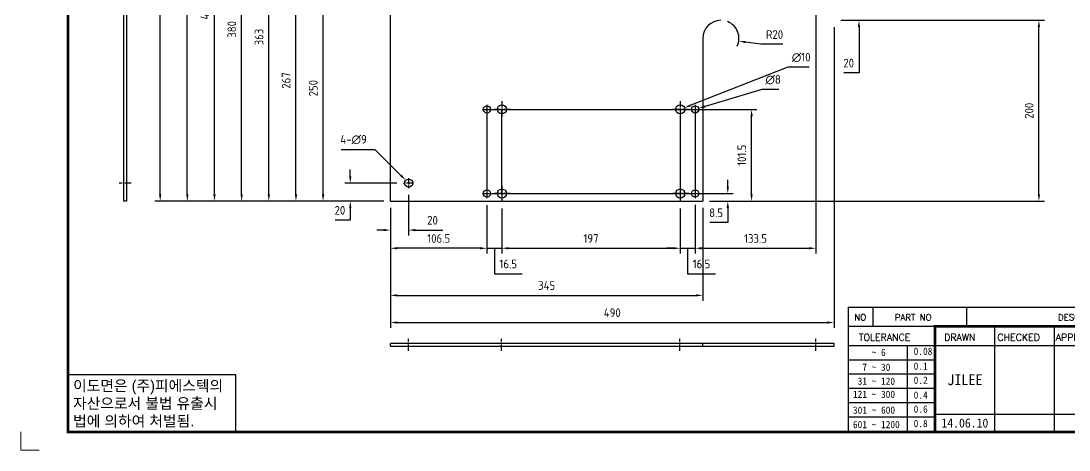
# Model space of a CAD drawing. Header units: millimetres. Extents: x 24815 to 37207, y -9299 to 5469.
# Drawn here: x 27648 to 28806, y -1538 to -1064 of the extents above; entities that cross this region are included whole.
import ezdxf
from ezdxf.enums import TextEntityAlignment as Align

# ---------------------------------------------------------------- set-up
doc = ezdxf.new("R2010")
doc.units = ezdxf.units.MM
doc.linetypes.add('CENTER', pattern=[50.8, 31.75, -6.35, 6.35, -6.35])
doc.linetypes.add('CENTER1', pattern=[10, 7, -1, 1, -1])
doc.layers.add('case', color=3, linetype='Continuous', lineweight=30)
doc.layers.add('CENTER', color=1, linetype='CENTER')
doc.layers.add('FORMAT-1', color=7, linetype='Continuous')
doc.styles.add('h1', font='')
doc.styles.add('HAN', font='')
doc.styles.add('RC', font='ROMANC.SHX')
doc.styles.get("Standard").update_dxf_attribs({"font": 'ISOCP.SHX', "bigfont": 'WHGTXT.SHX'})
doc.styles.get('h1').set_extended_font_data('New Gulim')
doc.styles.get('HAN').set_extended_font_data('GulimChe')
doc.dimstyles.new('PS-3', dxfattribs={"dimscale": 3, "dimtxt": 3.2, "dimasz": 2.5, "dimexe": 2, "dimexo": 2.5, "dimgap": 2, "dimtad": 1, "dimtoh": 1, "dimrnd": 0.05, "dimzin": 12, "dimdsep": 46, "dimtxsty": 'Standard', "dimcen": 0, "dimclrt": 2, "dimazin": 3, "dimtfac": 1, "dimtofl": 0, "dimtmove": 0, "dimatfit": 3, "dimfxl": 0, "dimtolj": 1, "dimtzin": 0, "dimarcsym": 0})

# ---------------------------------------------------------------- blocks, each defined once
blk = doc.blocks.new('t3')
for p, q in [((0, 15.88), (46.25, 15.88)), ((0, 15.88), (0, 0)), ((46.25, 15.88), (46.25, 0)), ((0, 0), (46.25, 0))]:
    blk.add_line(p, q)
at = {"color": 1, "style": 'h1'}
for s, p in [('이도면은 (주)피에스텍의', (1.4, 11.29)), ('자산으로서 불법 유출시', (1.4, 6.41)), ('법에 의하여 처벌됨.', (1.4, 1.52))]:
    blk.add_text(s, height=3, dxfattribs=at).set_placement(p)
blk = doc.blocks.new('format-3')
at = {"color": 180}
for p, q in [((228.5, 39.49), (228.5, 5)), ((228.5, 39.49), (414.5, 39.49)), ((235.29, 39.49), (235.29, 34.21)), ((261.24, 34.21), (261.24, 39.49)), ((228.5, 34.21), (252.48, 34.21)), ((268.96, 5), (268.96, 34.21)), ((285.45, 5), (285.45, 34.21)), ((228.5, 28.93), (252.48, 28.93)), ((244.89, 5.23), (244.89, 28.93)), ((252.48, 28.93), (414.5, 28.93)), ((228.5, 24.98), (252.48, 24.98)), ((228.5, 21.03), (252.48, 21.03)), ((228.5, 17.08), (252.48, 17.08)), ((228.5, 13.13), (252.48, 13.13)), ((228.5, 9.18), (252.48, 9.18)), ((252.48, 9.95), (301.94, 9.95))]:
    blk.add_line(p, q, dxfattribs=at)
at = {"color": 3, "lineweight": 9}
for p in [(0, 5), (5, 0)]:
    blk.add_line(p, (0, 0), dxfattribs=at)
at = {"const_width": 0.7}
blk.add_lwpolyline([(252.48, 5), (252.48, 34.21), (414.5, 34.21)], dxfattribs=at)
at = {"layer": 'FORMAT-1', "const_width": 0.7}
blk.add_lwpolyline([(13, 5), (13, 286.3), (414.5, 286.3), (414.5, 5)], close=True, dxfattribs=at)
blk.add_blockref('t3', (13, 5))
at = {"color": 2}
for s, height, style, p in [('NO', 1.742, 'RC', (230.16, 35.83)), ('PART NO', 1.742, 'RC', (241.36, 35.83)), ('DESCRIPTION', 1.7424, 'RC', (286.43, 35.83)), (' TOLERANCE', 1.9, 'RC', (230.11, 30.22)), ('DRAWN', 1.9, 'RC', (255, 30.22)), ('CHECKED', 1.9, 'RC', (269.71, 30.22)), ('APPROVED', 1.9, 'RC', (285.8, 30.22)), ('    ~ 6', 2, 'HAN', (229.8, 26.03)), ('0.08', 2, 'HAN', (246.57, 26.31)), ('  7 ~ 30', 2, 'HAN', (229.8, 21.91)), ('0.1', 2, 'HAN', (246.57, 22.2)), ('0.2', 2, 'HAN', (246.57, 18.32)), (' 31 ~ 120', 2, 'HAN', (229.8, 18.04)), ('121 ~ 300', 2, 'HAN', (229.8, 14.42)), ('0.4', 2, 'HAN', (246.57, 14.2)), ('301 ~ 600', 2, 'HAN', (229.8, 10.04)), ('0.6', 2, 'HAN', (246.57, 10.32)), ('601 ~ 1200', 2, 'HAN', (229.8, 6.05)), ('0.8', 2, 'HAN', (246.57, 6.33))]:
    blk.add_text(s, height=height, dxfattribs=dict(at, style=style)).set_placement(p)
at = {"style": 'HAN'}
for tag, height, p in [('MODEL-NAME', 3, (386.1, 31.53)), ('SCALE', 2.7, (320.81, 26.29)), ('PART-NAME', 3, (386.1, 26.29)), ('DRA-BY', 3, (260.72, 19.44)), ('CH-BY', 3, (277.21, 19.44)), ('APP-BY', 3, (293.7, 19.44)), ('PART-NO', 3, (386.1, 21.01)), ('DRA-DATE', 2.5, (260.72, 7.47)), ('CH-DATE', 2.5, (277.21, 7.47)), ('APP-DATE', 2.5, (293.7, 7.47)), ('관련업체', 3, (333.52, 9.26))]:
    blk.add_attdef(tag, text='', height=height, dxfattribs=at).set_placement(p, align=Align.MIDDLE_CENTER)
blk = doc.blocks.new('*D457')
at = {"color": 0, "lineweight": -2, "ltscale": 10}
for p, q in [((28465.8, -1089.5), (28448.9, -1087)), ((28490.1, -1089.5), (28465.8, -1089.5))]:
    blk.add_line(p, q, dxfattribs=at)
blk.add_arc((28421.7, -1083), 20, 334.4132, 68.5141, dxfattribs=at)
at = {"color": 0, "ltscale": 10}
blk.add_solid([(28449.1, -1085.8), (28448.7, -1088.2), (28441.5, -1085.9)], dxfattribs=at)
at = {"layer": 'Defpoints', "color": 0, "ltscale": 10}
for p in [(28421.7, -1083), (28441.5, -1085.9)]:
    blk.add_point(p, dxfattribs=at)
at = {"color": 2, "ltscale": 10, "insert": (28481, -1078.7), "char_height": 9.6, "attachment_point": 5}
blk.add_mtext('\\A1;R20', dxfattribs=at)
blk = doc.blocks.new('*D459')
at = {"color": 0, "lineweight": -2, "ltscale": 10}
for p, q in [((28002.1, -1205.7), (28039.5, -1205.7)), ((28039.5, -1205.7), (28068.2, -1234.5))]:
    blk.add_line(p, q, dxfattribs=at)
at = {"color": 0, "ltscale": 10}
blk.add_solid([(28069.1, -1233.6), (28067.4, -1235.4), (28073.5, -1239.8)], dxfattribs=at)
at = {"layer": 'Defpoints', "color": 0, "ltscale": 10}
for p in [(28073.5, -1239.8), (28079.9, -1246.2)]:
    blk.add_point(p, dxfattribs=at)
at = {"color": 2, "ltscale": 10, "insert": (28015.9, -1194.9), "char_height": 9.6, "attachment_point": 5}
blk.add_mtext('\\A1;4-∅9', dxfattribs=at)
blk = doc.blocks.new('*D508')
at = {"color": 0, "lineweight": -2, "ltscale": 10}
for p, q in [((28076.7, -1256), (28076.7, -1300.9)), ((28056.7, -1270.5), (28056.7, -1300.9)), ((28049.2, -1294.9), (28041.7, -1294.9)), ((28084.2, -1294.9), (28114.5, -1294.9))]:
    blk.add_line(p, q, dxfattribs=at)
at = {"color": 0, "ltscale": 10}
for points in [[(28049.2, -1293.7), (28049.2, -1296.2), (28056.7, -1294.9)], [(28084.2, -1293.7), (28084.2, -1296.2), (28076.7, -1294.9)]]:
    blk.add_solid(points, dxfattribs=at)
at = {"layer": 'Defpoints', "color": 0, "ltscale": 10}
for p in [(28076.7, -1248.5), (28056.7, -1263), (28076.7, -1294.9)]:
    blk.add_point(p, dxfattribs=at)
at = {"color": 2, "ltscale": 10, "insert": (28103.1, -1284.1), "char_height": 9.6, "attachment_point": 5}
blk.add_mtext('\\A1;20', dxfattribs=at)
blk = doc.blocks.new('*D509')
at = {"color": 0, "lineweight": -2, "ltscale": 10}
for p, q in [((28056.7, -1270.5), (28056.7, -1321)), ((28163.2, -1267.5), (28163.2, -1321)), ((28155.7, -1315), (28064.2, -1315))]:
    blk.add_line(p, q, dxfattribs=at)
at = {"color": 0, "ltscale": 10}
for points in [[(28064.2, -1313.8), (28064.2, -1316.3), (28056.7, -1315)], [(28155.7, -1313.8), (28155.7, -1316.3), (28163.2, -1315)]]:
    blk.add_solid(points, dxfattribs=at)
at = {"layer": 'Defpoints', "color": 0, "ltscale": 10}
for p in [(28163.2, -1260), (28056.7, -1263), (28056.7, -1315)]:
    blk.add_point(p, dxfattribs=at)
at = {"color": 2, "ltscale": 10, "insert": (28110, -1304.2), "char_height": 9.6, "attachment_point": 5}
blk.add_mtext('\\A1;106.5', dxfattribs=at)
blk = doc.blocks.new('*D510')
at = {"color": 0, "lineweight": -2, "ltscale": 10}
for p, q in [((28429.3, -1247), (28429.3, -1239.5)), ((28389.7, -1254.5), (28435.3, -1254.5)), ((28409.2, -1263), (28435.3, -1263)), ((28429.3, -1270.5), (28429.3, -1286.6)), ((28429.3, -1286.6), (28409.5, -1286.6))]:
    blk.add_line(p, q, dxfattribs=at)
at = {"color": 0, "ltscale": 10}
for points in [[(28428.1, -1247), (28430.6, -1247), (28429.3, -1254.5)], [(28428.1, -1270.5), (28430.6, -1270.5), (28429.3, -1263)]]:
    blk.add_solid(points, dxfattribs=at)
at = {"layer": 'Defpoints', "color": 0, "ltscale": 10}
for p in [(28382.2, -1254.5), (28429.3, -1254.5), (28401.7, -1263)]:
    blk.add_point(p, dxfattribs=at)
at = {"color": 2, "ltscale": 10, "insert": (28416.4, -1275.8), "char_height": 9.6, "attachment_point": 5}
blk.add_mtext('\\A1;8.5', dxfattribs=at)
blk = doc.blocks.new('*D511')
at = {"color": 0, "lineweight": -2, "ltscale": 10}
for p, q in [((28389.7, -1161.5), (28461.6, -1161.5)), ((28455.6, -1255.5), (28455.6, -1169)), ((28409.2, -1263), (28461.6, -1263))]:
    blk.add_line(p, q, dxfattribs=at)
at = {"color": 0, "ltscale": 10}
for points in [[(28454.4, -1169), (28456.9, -1169), (28455.6, -1161.5)], [(28454.4, -1255.5), (28456.9, -1255.5), (28455.6, -1263)]]:
    blk.add_solid(points, dxfattribs=at)
at = {"layer": 'Defpoints', "color": 0, "ltscale": 10}
for p in [(28382.2, -1161.5), (28455.6, -1161.5), (28401.7, -1263)]:
    blk.add_point(p, dxfattribs=at)
at = {"color": 2, "ltscale": 10, "insert": (28444.8, -1212.2), "char_height": 9.6, "attachment_point": 5, "rotation": 90}
blk.add_mtext('\\A1;101.5', dxfattribs=at)
blk = doc.blocks.new('*D512')
at = {"color": 0, "lineweight": -2, "ltscale": 10}
for p, q in [((28012.2, -1235.5), (28012.2, -1228)), ((28063.7, -1243), (28006.2, -1243)), ((28049.2, -1263), (28006.2, -1263)), ((28012.2, -1270.5), (28012.2, -1283.9)), ((28012.2, -1283.9), (27995.4, -1283.9))]:
    blk.add_line(p, q, dxfattribs=at)
at = {"color": 0, "ltscale": 10}
for points in [[(28011, -1235.5), (28013.5, -1235.5), (28012.2, -1243)], [(28011, -1270.5), (28013.5, -1270.5), (28012.2, -1263)]]:
    blk.add_solid(points, dxfattribs=at)
at = {"layer": 'Defpoints', "color": 0, "ltscale": 10}
for p in [(28012.2, -1243), (28071.2, -1243), (28056.7, -1263)]:
    blk.add_point(p, dxfattribs=at)
at = {"color": 2, "ltscale": 10, "insert": (28000.8, -1273.1), "char_height": 9.6, "attachment_point": 5}
blk.add_mtext('\\A1;20', dxfattribs=at)
blk = doc.blocks.new('*D513')
at = {"color": 0, "lineweight": -2}
for p, q in [((28123.7, -1013), (27976.2, -1013)), ((27982.2, -1255.5), (27982.2, -1020.5)), ((28049.2, -1263), (27976.2, -1263))]:
    blk.add_line(p, q, dxfattribs=at)
at = {"color": 0}
for points in [[(27981, -1020.5), (27983.5, -1020.5), (27982.2, -1013)], [(27981, -1255.5), (27983.5, -1255.5), (27982.2, -1263)]]:
    blk.add_solid(points, dxfattribs=at)
at = {"layer": 'Defpoints', "color": 0}
for p in [(27982.2, -1013), (28131.2, -1013), (28056.7, -1263)]:
    blk.add_point(p, dxfattribs=at)
at = {"color": 2, "insert": (27971.4, -1138), "char_height": 9.6, "attachment_point": 5, "rotation": 90}
blk.add_mtext('\\A1;250', dxfattribs=at)
blk = doc.blocks.new('*D514')
at = {"color": 0, "lineweight": -2}
for p, q in [((28129, -996), (27946.2, -996)), ((27952.2, -1255.5), (27952.2, -1003.5)), ((28049.2, -1263), (27946.2, -1263))]:
    blk.add_line(p, q, dxfattribs=at)
at = {"color": 0}
for points in [[(27951, -1003.5), (27953.5, -1003.5), (27952.2, -996)], [(27951, -1255.5), (27953.5, -1255.5), (27952.2, -1263)]]:
    blk.add_solid(points, dxfattribs=at)
at = {"layer": 'Defpoints', "color": 0}
for p in [(27952.2, -996), (28136.5, -996), (28056.7, -1263)]:
    blk.add_point(p, dxfattribs=at)
at = {"color": 2, "insert": (27941.4, -1129.5), "char_height": 9.6, "attachment_point": 5, "rotation": 90}
blk.add_mtext('\\A1;267', dxfattribs=at)
blk = doc.blocks.new('*D515')
at = {"color": 0, "lineweight": -2}
for p, q in [((28129, -900), (27916.2, -900)), ((27922.2, -1255.5), (27922.2, -907.5)), ((28049.2, -1263), (27916.2, -1263))]:
    blk.add_line(p, q, dxfattribs=at)
at = {"color": 0}
for points in [[(27921, -907.5), (27923.5, -907.5), (27922.2, -900)], [(27921, -1255.5), (27923.5, -1255.5), (27922.2, -1263)]]:
    blk.add_solid(points, dxfattribs=at)
at = {"layer": 'Defpoints', "color": 0}
for p in [(27922.2, -900), (28136.5, -900), (28056.7, -1263)]:
    blk.add_point(p, dxfattribs=at)
at = {"color": 2, "insert": (27911.4, -1081.5), "char_height": 9.6, "attachment_point": 5, "rotation": 90}
blk.add_mtext('\\A1;363', dxfattribs=at)
blk = doc.blocks.new('*D516')
at = {"color": 0, "lineweight": -2}
for p, q in [((28123.7, -883), (27886.2, -883)), ((27892.2, -1255.5), (27892.2, -890.5)), ((28049.2, -1263), (27886.2, -1263))]:
    blk.add_line(p, q, dxfattribs=at)
at = {"color": 0}
for points in [[(27891, -890.5), (27893.5, -890.5), (27892.2, -883)], [(27891, -1255.5), (27893.5, -1255.5), (27892.2, -1263)]]:
    blk.add_solid(points, dxfattribs=at)
at = {"layer": 'Defpoints', "color": 0}
for p in [(27892.2, -883), (28131.2, -883), (28056.7, -1263)]:
    blk.add_point(p, dxfattribs=at)
at = {"color": 2, "insert": (27881.4, -1073), "char_height": 9.6, "attachment_point": 5, "rotation": 90}
blk.add_mtext('\\A1;380', dxfattribs=at)
blk = doc.blocks.new('*D517')
at = {"color": 0, "lineweight": -2}
for p, q in [((28063.7, -843), (27856.2, -843)), ((27862.2, -1255.5), (27862.2, -850.5)), ((28049.2, -1263), (27856.2, -1263))]:
    blk.add_line(p, q, dxfattribs=at)
at = {"color": 0}
for points in [[(27861, -850.5), (27863.5, -850.5), (27862.2, -843)], [(27861, -1255.5), (27863.5, -1255.5), (27862.2, -1263)]]:
    blk.add_solid(points, dxfattribs=at)
at = {"layer": 'Defpoints', "color": 0}
for p in [(27862.2, -843), (28071.2, -843), (28056.7, -1263)]:
    blk.add_point(p, dxfattribs=at)
at = {"color": 2, "insert": (27851.4, -1053), "char_height": 9.6, "attachment_point": 5, "rotation": 90}
blk.add_mtext('\\A1;420', dxfattribs=at)
blk = doc.blocks.new('*D518')
at = {"color": 0, "lineweight": -2}
for p, q in [((28049.2, -818), (27826.2, -818)), ((27832.2, -1255.5), (27832.2, -825.5)), ((28049.2, -1263), (27826.2, -1263))]:
    blk.add_line(p, q, dxfattribs=at)
at = {"color": 0}
for points in [[(27831, -825.5), (27833.5, -825.5), (27832.2, -818)], [(27831, -1255.5), (27833.5, -1255.5), (27832.2, -1263)]]:
    blk.add_solid(points, dxfattribs=at)
at = {"layer": 'Defpoints', "color": 0}
for p in [(27832.2, -818), (28056.7, -818), (28056.7, -1263)]:
    blk.add_point(p, dxfattribs=at)
at = {"color": 2, "insert": (27821.4, -1040.5), "char_height": 9.6, "attachment_point": 5, "rotation": 90}
blk.add_mtext('\\A1;445', dxfattribs=at)
blk = doc.blocks.new('*D519')
at = {"color": 0, "lineweight": -2}
for p, q in [((28227.2, -718), (27796.2, -718)), ((27802.2, -1255.5), (27802.2, -725.5)), ((28049.2, -1263), (27796.2, -1263))]:
    blk.add_line(p, q, dxfattribs=at)
at = {"color": 0}
for points in [[(27801, -725.5), (27803.5, -725.5), (27802.2, -718)], [(27801, -1255.5), (27803.5, -1255.5), (27802.2, -1263)]]:
    blk.add_solid(points, dxfattribs=at)
at = {"layer": 'Defpoints', "color": 0}
for p in [(27802.2, -718), (28234.7, -718), (28056.7, -1263)]:
    blk.add_point(p, dxfattribs=at)
at = {"color": 2, "insert": (27791.4, -990.5), "char_height": 9.6, "attachment_point": 5, "rotation": 90}
blk.add_mtext('\\A1;545', dxfattribs=at)
blk = doc.blocks.new('*D526')
at = {"color": 0, "lineweight": -2, "ltscale": 10}
for p, q in [((28574.3, -1035.5), (28574.3, -1028)), ((28539.7, -1043), (28580.3, -1043)), ((28554.2, -1063), (28580.3, -1063)), ((28574.3, -1070.5), (28574.3, -1121.2)), ((28574.3, -1121.2), (28557.5, -1121.2))]:
    blk.add_line(p, q, dxfattribs=at)
at = {"color": 0, "ltscale": 10}
for points in [[(28573, -1035.5), (28575.5, -1035.5), (28574.3, -1043)], [(28573, -1070.5), (28575.5, -1070.5), (28574.3, -1063)]]:
    blk.add_solid(points, dxfattribs=at)
at = {"layer": 'Defpoints', "color": 0, "ltscale": 10}
for p in [(28532.2, -1043), (28574.3, -1043), (28546.7, -1063)]:
    blk.add_point(p, dxfattribs=at)
at = {"color": 2, "ltscale": 10, "insert": (28562.9, -1110.3), "char_height": 9.6, "attachment_point": 5}
blk.add_mtext('\\A1;20', dxfattribs=at)
blk = doc.blocks.new('*D454')
at = {"color": 0, "lineweight": -2, "ltscale": 10}
for p, q in [((28554.2, -1063), (28779.1, -1063)), ((28773.1, -1255.5), (28773.1, -1070.5)), ((28409.2, -1263), (28779.1, -1263))]:
    blk.add_line(p, q, dxfattribs=at)
at = {"color": 0, "ltscale": 10}
for points in [[(28771.8, -1070.5), (28774.3, -1070.5), (28773.1, -1063)], [(28771.8, -1255.5), (28774.3, -1255.5), (28773.1, -1263)]]:
    blk.add_solid(points, dxfattribs=at)
at = {"layer": 'Defpoints', "color": 0, "ltscale": 10}
for p in [(28546.7, -1063), (28773.1, -1063), (28401.7, -1263)]:
    blk.add_point(p, dxfattribs=at)
at = {"color": 2, "ltscale": 10, "insert": (28762.3, -1163), "char_height": 9.6, "attachment_point": 5, "rotation": 90}
blk.add_mtext('\\A1;200', dxfattribs=at)
blk = doc.blocks.new('*D551')
at = {"color": 0, "lineweight": -2}
for p, q in [((28163.2, -1267.5), (28163.2, -1321)), ((28179.7, -1271), (28179.7, -1321)), ((28155.7, -1315), (28148.2, -1315)), ((28163.2, -1315), (28179.7, -1315)), ((28171.5, -1315), (28171.5, -1343.2)), ((28187.2, -1315), (28194.7, -1315)), ((28171.5, -1343.2), (28202.1, -1343.2))]:
    blk.add_line(p, q, dxfattribs=at)
at = {"color": 0}
for points in [[(28155.7, -1313.8), (28155.7, -1316.3), (28163.2, -1315)], [(28187.2, -1313.8), (28187.2, -1316.3), (28179.7, -1315)]]:
    blk.add_solid(points, dxfattribs=at)
at = {"layer": 'Defpoints', "color": 0}
for p in [(28163.2, -1260), (28179.7, -1263.5), (28179.7, -1315)]:
    blk.add_point(p, dxfattribs=at)
at = {"color": 2, "insert": (28186.8, -1332.4), "char_height": 9.6, "attachment_point": 5}
blk.add_mtext('\\A1;16.5', dxfattribs=at)
blk = doc.blocks.new('*D552')
at = {"color": 0, "lineweight": -2}
for p, q in [((28179.7, -1271), (28179.7, -1321)), ((28376.7, -1271), (28376.7, -1321)), ((28187.2, -1315), (28369.2, -1315))]:
    blk.add_line(p, q, dxfattribs=at)
at = {"color": 0}
for points in [[(28187.2, -1313.8), (28187.2, -1316.3), (28179.7, -1315)], [(28369.2, -1313.8), (28369.2, -1316.3), (28376.7, -1315)]]:
    blk.add_solid(points, dxfattribs=at)
at = {"layer": 'Defpoints', "color": 0}
for p in [(28179.7, -1263.5), (28376.7, -1263.5), (28376.7, -1315)]:
    blk.add_point(p, dxfattribs=at)
at = {"color": 2, "insert": (28278.2, -1304.2), "char_height": 9.6, "attachment_point": 5}
blk.add_mtext('\\A1;197', dxfattribs=at)
blk = doc.blocks.new('*D553')
at = {"color": 0, "lineweight": -2}
for p, q in [((28376.7, -1271), (28376.7, -1321)), ((28393.2, -1267), (28393.2, -1321)), ((28369.2, -1315), (28361.7, -1315)), ((28376.7, -1315), (28393.2, -1315)), ((28385, -1315), (28385, -1343.2)), ((28400.7, -1315), (28408.2, -1315)), ((28385, -1343.2), (28415.6, -1343.2))]:
    blk.add_line(p, q, dxfattribs=at)
at = {"color": 0}
for points in [[(28369.2, -1313.8), (28369.2, -1316.3), (28376.7, -1315)], [(28400.7, -1313.8), (28400.7, -1316.3), (28393.2, -1315)]]:
    blk.add_solid(points, dxfattribs=at)
at = {"layer": 'Defpoints', "color": 0}
for p in [(28393.2, -1259.5), (28376.7, -1263.5), (28393.2, -1315)]:
    blk.add_point(p, dxfattribs=at)
at = {"color": 2, "insert": (28400.3, -1332.4), "char_height": 9.6, "attachment_point": 5}
blk.add_mtext('\\A1;16.5', dxfattribs=at)
blk = doc.blocks.new('*D554')
at = {"color": 0, "lineweight": -2, "ltscale": 10}
for p, q in [((28056.7, -1270.5), (28056.7, -1373.1)), ((28401.7, -1270.5), (28401.7, -1373.1)), ((28064.2, -1367.1), (28394.2, -1367.1))]:
    blk.add_line(p, q, dxfattribs=at)
at = {"color": 0, "ltscale": 10}
for points in [[(28064.2, -1365.9), (28064.2, -1368.4), (28056.7, -1367.1)], [(28394.2, -1365.9), (28394.2, -1368.4), (28401.7, -1367.1)]]:
    blk.add_solid(points, dxfattribs=at)
at = {"layer": 'Defpoints', "color": 0, "ltscale": 10}
for p in [(28056.7, -1263), (28401.7, -1263), (28401.7, -1367.1)]:
    blk.add_point(p, dxfattribs=at)
at = {"color": 2, "ltscale": 10, "insert": (28229.2, -1356.3), "char_height": 9.6, "attachment_point": 5}
blk.add_mtext('\\A1;345', dxfattribs=at)
blk = doc.blocks.new('*D555')
at = {"color": 0, "lineweight": -2}
for p, q in [((28546.7, -1070.5), (28546.7, -1403.1)), ((28056.7, -1270.5), (28056.7, -1403.1)), ((28064.2, -1397.1), (28539.2, -1397.1))]:
    blk.add_line(p, q, dxfattribs=at)
at = {"color": 0}
for points in [[(28064.2, -1395.9), (28064.2, -1398.4), (28056.7, -1397.1)], [(28539.2, -1395.9), (28539.2, -1398.4), (28546.7, -1397.1)]]:
    blk.add_solid(points, dxfattribs=at)
at = {"layer": 'Defpoints', "color": 0}
for p in [(28546.7, -1063), (28056.7, -1263), (28546.7, -1397.1)]:
    blk.add_point(p, dxfattribs=at)
at = {"color": 2, "insert": (28301.7, -1386.3), "char_height": 9.6, "attachment_point": 5}
blk.add_mtext('\\A1;490', dxfattribs=at)
blk = doc.blocks.new('*D556')
at = {"color": 0, "lineweight": -2}
for p, q in [((28526.7, -1056), (28526.7, -1321)), ((28393.2, -1267), (28393.2, -1321)), ((28400.7, -1315), (28519.2, -1315))]:
    blk.add_line(p, q, dxfattribs=at)
at = {"color": 0}
for points in [[(28400.7, -1313.8), (28400.7, -1316.3), (28393.2, -1315)], [(28519.2, -1313.8), (28519.2, -1316.3), (28526.7, -1315)]]:
    blk.add_solid(points, dxfattribs=at)
at = {"layer": 'Defpoints', "color": 0}
for p in [(28526.7, -1048.5), (28393.2, -1259.5), (28526.7, -1315)]:
    blk.add_point(p, dxfattribs=at)
at = {"color": 2, "insert": (28460, -1304.2), "char_height": 9.6, "attachment_point": 5}
blk.add_mtext('\\A1;133.5', dxfattribs=at)
blk = doc.blocks.new('*D557')
at = {"color": 0, "lineweight": -2, "ltscale": 10}
for p, q in [((28467.1, -1139.5), (28404.2, -1158.2)), ((28485.6, -1139.5), (28467.1, -1139.5))]:
    blk.add_line(p, q, dxfattribs=at)
at = {"color": 0, "ltscale": 10}
blk.add_solid([(28403.9, -1157), (28404.6, -1159.4), (28397.1, -1160.3)], dxfattribs=at)
at = {"layer": 'Defpoints', "color": 0, "ltscale": 10}
for p in [(28389.4, -1162.6), (28397.1, -1160.3)]:
    blk.add_point(p, dxfattribs=at)
at = {"color": 2, "ltscale": 10, "insert": (28479.4, -1128.7), "char_height": 9.6, "attachment_point": 5}
blk.add_mtext('\\A1;∅8', dxfattribs=at)
blk = doc.blocks.new('*D558')
at = {"color": 0, "lineweight": -2, "ltscale": 10}
for p, q in [((28495.8, -1114.8), (28388.4, -1156.9)), ((28519.1, -1114.8), (28495.8, -1114.8))]:
    blk.add_line(p, q, dxfattribs=at)
at = {"color": 0, "ltscale": 10}
blk.add_solid([(28387.9, -1155.8), (28388.8, -1158.1), (28381.4, -1159.7)], dxfattribs=at)
at = {"layer": 'Defpoints', "color": 0, "ltscale": 10}
for p in [(28372.1, -1163.3), (28381.4, -1159.7)]:
    blk.add_point(p, dxfattribs=at)
at = {"color": 2, "ltscale": 10, "insert": (28510.4, -1104), "char_height": 9.6, "attachment_point": 5}
blk.add_mtext('\\A1;∅10', dxfattribs=at)

msp = doc.modelspace()

# ---------------------------------------------------------------- linework, layer by layer
at = {"color": 1, "linetype": 'CENTER1', "lineweight": -3}
for p, q in [((28179.725, -1152.485), (28179.725, -1170.485)), ((28376.725, -1152.485), (28376.725, -1170.485)), ((28179.725, -1245.485), (28179.725, -1263.485)), ((28376.725, -1245.485), (28376.725, -1263.485))]:
    msp.add_line(p, q, dxfattribs=at)
at = {"color": 1, "linetype": 'CENTER1'}
for p, q in [((28188.725, -1161.485), (28170.725, -1161.485)), ((28386.225, -1161.485), (28367.725, -1161.485)), ((28076.725, -1237.485), (28076.725, -1248.485)), ((27770.033, -1242.985), (27757.033, -1242.985)), ((28082.225, -1242.985), (28071.225, -1242.985)), ((28188.725, -1254.485), (28170.725, -1254.485)), ((28386.225, -1254.485), (28367.725, -1254.485)), ((28076.725, -1428.29), (28076.725, -1415.29)), ((28179.459, -1428.29), (28179.459, -1415.29)), ((28376.459, -1428.29), (28376.459, -1415.29)), ((28526.725, -1428.29), (28526.725, -1415.29))]:
    msp.add_line(p, q, dxfattribs=at)
at = {"color": 3, "ltscale": 10}
msp.add_line((28401.709, -1423.29), (28401.709, -1420.29), dxfattribs=at)
at = {"color": 3}
msp.add_lwpolyline([(27762.033, -817.985), (27765.033, -817.985), (27765.033, -1262.985), (27762.033, -1262.985)], close=True, dxfattribs=at)
at = {"layer": 'case', "color": 3, "lineweight": -3}
for p, q in [((28056.725, -1262.985), (28056.725, -817.985)), ((28401.725, -1082.985), (28401.725, -1262.985)), ((28056.725, -1262.985), (28401.725, -1262.985)), ((28546.725, -1420.29), (28056.725, -1420.29)), ((28056.725, -1423.29), (28056.725, -1420.29)), ((28056.725, -1423.29), (28546.725, -1423.29)), ((28546.725, -1423.29), (28546.725, -1420.29))]:
    msp.add_line(p, q, dxfattribs=at)
for centre, radius in [((28163.225, -1161.485), 4), ((28179.725, -1161.485), 5), ((28376.725, -1161.485), 5), ((28393.225, -1161.485), 4), ((28076.725, -1242.985), 4.5), ((28163.225, -1254.485), 4), ((28179.725, -1254.485), 5), ((28376.725, -1254.485), 5), ((28393.225, -1254.485), 4)]:
    msp.add_circle(centre, radius, dxfattribs=at)
msp.add_arc((28421.725, -1082.985), 20, 90, 180, dxfattribs=at)
at = {"layer": 'CENTER', "ltscale": 10}
for p, q in [((28163.225, -1156.485), (28163.225, -1259.485)), ((28393.225, -1156.485), (28393.225, -1259.485)), ((28158.225, -1161.485), (28398.225, -1161.485)), ((28158.225, -1254.485), (28398.225, -1254.485))]:
    msp.add_line(p, q, dxfattribs=at)
for points in [[(28179.725, -1254.485), (28179.725, -1161.485)], [(28376.725, -1161.485), (28376.725, -1254.485)]]:
    msp.add_lwpolyline(points, dxfattribs=at)

# ---------------------------------------------------------------- block references
ref = msp.add_blockref('format-3', (27648.414, -1538.168), dxfattribs=dict(xscale=4.000000000007276, yscale=4.000000000007276, zscale=4.000000000007276))
ref.add_attrib('DRA-DATE', '14.06.10', dxfattribs={"height": 10, "style": 'HAN'}).set_placement((28691.294, -1508.268), align=Align.MIDDLE_CENTER)
ref.add_attrib('DRA-BY', 'JILEE', dxfattribs={"height": 12, "style": 'HAN'}).set_placement((28691.294, -1460.4), align=Align.MIDDLE_CENTER)

# ---------------------------------------------------------------- dimensions: what is measured, and where the dimension line sits
for base, p2, picture, middle in [((27802.225, -717.985), (28234.725, -717.985), '*D519', (27791.425, -990.485)), ((27832.225, -817.985), (28056.725, -817.985), '*D518', (27821.425, -1040.485)), ((27862.225, -842.985), (28071.225, -842.985), '*D517', (27851.424, -1052.985)), ((27892.225, -882.985), (28131.225, -882.985), '*D516', (27881.425, -1072.985)), ((27922.225, -899.985), (28136.475, -899.985), '*D515', (27911.425, -1081.485)), ((27952.225, -995.985), (28136.475, -995.985), '*D514', (27941.424, -1129.485)), ((27982.225, -1012.985), (28131.225, -1012.985), '*D513', (27971.424, -1137.985))]:
    dim = msp.add_linear_dim(base=base, p1=(28056.725, -1262.985), p2=p2, angle=90, dimstyle='PS-3')
    dim.commit()
    dim.dimension.update_dxf_attribs({"geometry": picture, "text_midpoint": middle})
at = {"ltscale": 10}
for base, p1, p2, picture, middle in [((28574.289, -1042.985), (28546.725, -1062.985), (28532.225, -1042.985), '*D526', (28562.884, -1121.15)), ((28012.225, -1242.985), (28056.725, -1262.985), (28071.225, -1242.985), '*D512', (28000.819, -1283.869)), ((28429.346, -1254.485), (28401.725, -1262.985), (28382.225, -1254.485), '*D510', (28416.427, -1286.645))]:
    dim = msp.add_linear_dim(base=base, p1=p1, p2=p2, angle=90, dimstyle='PS-3', dxfattribs=at)
    dim.commit()
    dim.dimension.update_dxf_attribs({"geometry": picture, "text_midpoint": middle, "dimtype": 160})
for base, p1, p2, picture, middle in [((28526.725, -1315.034), (28393.225, -1259.485), (28526.725, -1048.485), '*D556', (28459.975, -1304.234)), ((28179.725, -1315.034), (28163.225, -1259.985), (28179.725, -1263.485), '*D551', (28177.475, -1332.434)), ((28393.225, -1315.034), (28376.725, -1263.485), (28393.225, -1259.485), '*D553', (28390.975, -1332.434)), ((28376.725, -1315.034), (28179.725, -1263.485), (28376.725, -1263.485), '*D552', (28278.225, -1304.234))]:
    dim = msp.add_linear_dim(base=base, p1=p1, p2=p2, dimstyle='PS-3', override={"dimtmove": 1})
    dim.commit()
    dim.dimension.update_dxf_attribs({"geometry": picture, "text_midpoint": middle})
dim = msp.add_linear_dim(base=(28546.725, -1397.116), p1=(28056.725, -1262.985), p2=(28546.725, -1062.985), dimstyle='PS-3')
dim.commit()
dim.dimension.update_dxf_attribs({"geometry": '*D555', "text_midpoint": (28301.725, -1386.316)})
for base, p2, picture, middle in [((28773.099, -1062.985), (28546.725, -1062.985), '*D454', (28762.298, -1162.985)), ((28455.62, -1161.485), (28382.225, -1161.485), '*D511', (28444.82, -1212.235))]:
    dim = msp.add_linear_dim(base=base, p1=(28401.725, -1262.985), p2=p2, angle=90, dimstyle='PS-3', dxfattribs=at)
    dim.commit()
    dim.dimension.update_dxf_attribs({"geometry": picture, "text_midpoint": middle})
dim = msp.add_radius_dim(center=(28421.725, -1082.985), mpoint=(28441.511, -1085.906), dimstyle='PS-3', dxfattribs=at)
dim.commit()
dim.dimension.update_dxf_attribs({"geometry": '*D457', "text_midpoint": (28465.849, -1089.499)})
for p1, p2, picture, middle in [((28372.07, -1163.309), (28381.38, -1159.66), '*D558', (28510.42, -1114.826)), ((28389.391, -1162.625), (28397.059, -1160.345), '*D557', (28479.373, -1139.511))]:
    dim = msp.add_diameter_dim_2p(p1=p1, p2=p2, dimstyle='PS-3', dxfattribs=at)
    dim.commit()
    dim.dimension.update_dxf_attribs({"geometry": picture, "text_midpoint": middle, "dimtype": 163})
dim = msp.add_diameter_dim_2p(p1=(28079.906, -1246.168), p2=(28073.545, -1239.801), text='4-<>', dimstyle='PS-3', dxfattribs=at)
dim.commit()
dim.dimension.update_dxf_attribs({"geometry": '*D459', "text_midpoint": (28015.922, -1205.745), "dimtype": 163})
for base, p1, p2, picture, middle in [((28076.725, -1294.936), (28056.725, -1262.985), (28076.725, -1248.485), '*D508', (28103.131, -1284.135)), ((28056.725, -1315.034), (28163.225, -1259.985), (28056.725, -1262.985), '*D509', (28109.975, -1304.234)), ((28401.725, -1367.116), (28056.725, -1262.985), (28401.725, -1262.985), '*D554', (28229.225, -1356.316))]:
    dim = msp.add_linear_dim(base=base, p1=p1, p2=p2, dimstyle='PS-3', dxfattribs=at)
    dim.commit()
    dim.dimension.update_dxf_attribs({"geometry": picture, "text_midpoint": middle})

doc.saveas('drawing.dxf')
